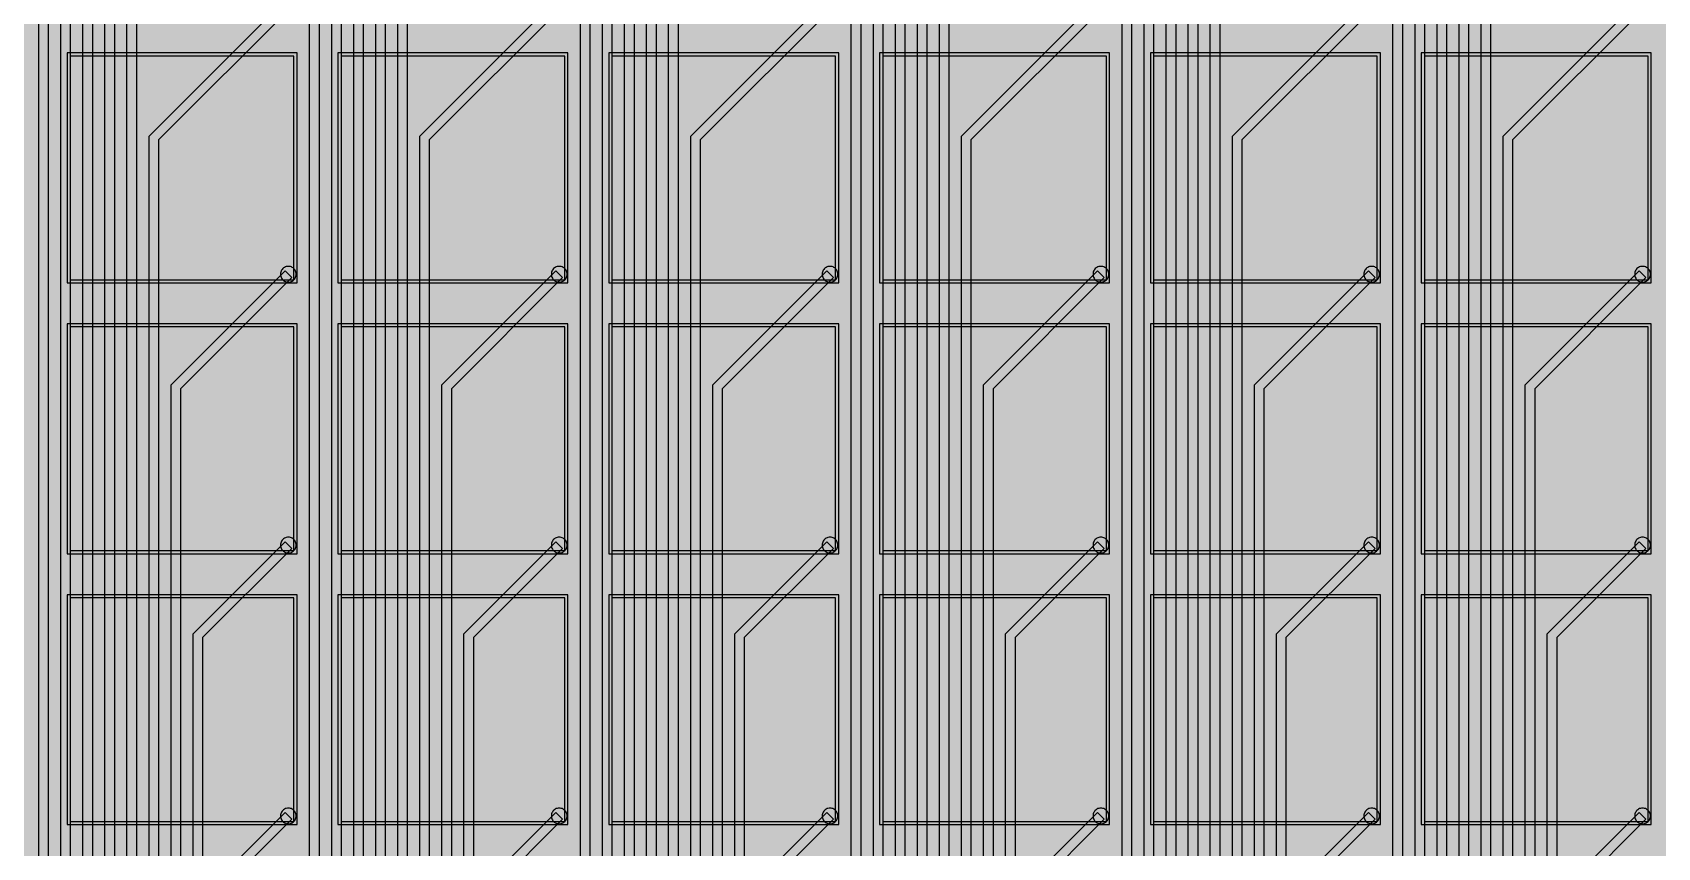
# Model space of a CAD drawing. Header units: metres. Extents: x -7220 to 10980, y -29667 to 1833.
# Drawn here: x 763 to 1279, y 744 to 1003 of the extents above; entities that cross this region are included whole.
import ezdxf

# ---------------------------------------------------------------- set-up
doc = ezdxf.new("R2010")
doc.units = ezdxf.units.M
for name, color, linetype in [('Etching', 1, 'CONTINUOUS'), ('EtchingPad', 2, 'CONTINUOUS'), ('Metal1', 4, 'CONTINUOUS'), ('Metal2', 3, 'CONTINUOUS'), ('Polyimide', 7, 'CONTINUOUS')]:
    doc.layers.add(name, color=color, linetype=linetype)

msp = doc.modelspace()

# ---------------------------------------------------------------- hatches: boundary and pattern name
at = {"layer": 'Polyimide'}
msp.add_hatch(color=7, dxfattribs=at).paths.add_polyline_path([(4099.45, -13861.55), (4142.64, -14152.77), (4214.18, -14438.35), (4313.36, -14715.55), (4439.24, -14981.69), (4590.59, -15234.21), (4765.97, -15470.68), (4963.68, -15688.82), (5181.82, -15886.53), (5418.29, -16061.91), (5670.81, -16213.26), (5936.95, -16339.14), (6214.15, -16438.32), (6499.73, -16509.85), (6790.95, -16553.05), (7085, -16567.5), (9980.38, -16567.5), (10058.79, -16571.35), (10136.45, -16582.87), (10212.6, -16601.95), (10286.52, -16628.4), (10357.49, -16661.96), (10424.83, -16702.32), (10487.89, -16749.09), (10546.06, -16801.81), (10598.78, -16859.98), (10645.55, -16923.04), (10685.91, -16990.38), (10719.48, -17061.35), (10745.93, -17135.27), (10765, -17211.43), (10776.52, -17289.08), (10780.38, -17367.5), (10780.38, -21957.3), (10741.61, -22012.91), (10705.97, -22070.59), (10673.58, -22130.14), (10644.53, -22191.39), (10618.92, -22254.16), (10596.82, -22318.25), (10578.3, -22383.46), (10563.41, -22449.6), (10552.21, -22516.46), (10544.72, -22583.84), (10540.97, -22651.53), (10540.97, -22719.32), (10544.72, -22787.01), (10552.21, -22854.38), (10563.41, -22921.24), (10578.3, -22987.38), (10596.82, -23052.6), (10618.92, -23116.68), (10644.53, -23179.45), (10673.58, -23240.71), (10705.97, -23300.26), (10741.61, -23357.93), (10780.38, -23413.54), (10780.38, -28667.5), (10776.52, -28745.91), (10765, -28823.57), (10745.93, -28899.73), (10719.48, -28973.65), (10685.91, -29044.62), (10645.55, -29111.96), (10598.78, -29175.01), (10546.06, -29233.19), (10487.89, -29285.91), (10424.83, -29332.68), (10357.49, -29373.04), (10286.52, -29406.6), (10212.6, -29433.05), (10136.45, -29452.13), (10058.79, -29463.65), (9980.38, -29467.5), (-6219.63, -29467.5), (-6298.04, -29463.65), (-6375.7, -29452.13), (-6451.85, -29433.05), (-6525.77, -29406.6), (-6596.74, -29373.04), (-6664.08, -29332.68), (-6727.14, -29285.91), (-6785.31, -29233.19), (-6838.03, -29175.01), (-6884.8, -29111.96), (-6925.16, -29044.62), (-6958.73, -28973.65), (-6985.18, -28899.73), (-7004.25, -28823.57), (-7015.77, -28745.91), (-7019.63, -28667.5), (-7019.63, -23426.32), (-6979.36, -23370.07), (-6942.33, -23311.63), (-6908.66, -23251.2), (-6878.45, -23188.96), (-6851.81, -23125.12), (-6828.81, -23059.88), (-6809.53, -22993.44), (-6794.04, -22926.02), (-6782.37, -22857.83), (-6774.57, -22789.09), (-6770.67, -22720.02), (-6770.67, -22650.84), (-6774.57, -22581.77), (-6782.37, -22513.03), (-6794.04, -22444.84), (-6809.53, -22377.42), (-6828.81, -22310.98), (-6851.81, -22245.74), (-6878.45, -22181.89), (-6908.66, -22119.66), (-6942.33, -22059.22), (-6979.36, -22000.79), (-7019.63, -21944.54), (-7019.63, -17367.5), (-7015.77, -17289.08), (-7004.25, -17211.43), (-6985.18, -17135.27), (-6958.73, -17061.35), (-6925.16, -16990.38), (-6884.8, -16923.04), (-6838.03, -16859.98), (-6785.31, -16801.81), (-6727.14, -16749.09), (-6664.08, -16702.32), (-6596.74, -16661.96), (-6525.77, -16628.4), (-6451.85, -16601.95), (-6375.7, -16582.87), (-6298.04, -16571.35), (-6219.63, -16567.5), (-3314, -16567.5), (-3019.95, -16553.05), (-2728.73, -16509.85), (-2443.15, -16438.32), (-2165.95, -16339.14), (-1899.81, -16213.26), (-1647.29, -16061.91), (-1410.82, -15886.53), (-1192.68, -15688.82), (-994.97, -15470.68), (-819.59, -15234.21), (-668.24, -14981.69), (-542.36, -14715.55), (-443.18, -14438.35), (-371.64, -14152.77), (-328.45, -13861.55), (-314, -13567.5), (-314, -13373.48), (-317.45, -13328.11), (-327.72, -13283.78), (-344.58, -13241.52), (-367.63, -13202.3), (-396.35, -13167.01), (-430.08, -13136.47), (-468.03, -13111.38), (-509.35, -13092.32), (-509.35, -13092.32), (-578.18, -13061.27), (-642.2, -13021.24), (-700.26, -12972.96), (-751.3, -12917.31), (-794.39, -12855.3), (-828.74, -12788.06), (-853.73, -12716.8), (-868.91, -12642.84), (-874, -12567.5), (-868.91, -12492.16), (-853.73, -12418.19), (-828.74, -12346.94), (-794.39, -12279.7), (-751.3, -12217.69), (-700.26, -12162.04), (-642.2, -12113.76), (-578.18, -12073.73), (-509.35, -12042.68), (-509.35, -12042.68), (-468.03, -12023.62), (-430.08, -11998.53), (-396.35, -11967.99), (-367.63, -11932.7), (-344.58, -11893.47), (-327.72, -11851.21), (-317.45, -11806.89), (-314, -11761.52), (-314, -11074.31), (-317.45, -11028.94), (-327.72, -10984.62), (-344.58, -10942.36), (-367.63, -10903.13), (-396.35, -10867.84), (-430.08, -10837.3), (-468.03, -10812.21), (-509.35, -10793.16), (-509.35, -10793.16), (-578.18, -10762.1), (-642.2, -10722.07), (-700.26, -10673.8), (-751.3, -10618.15), (-794.39, -10556.13), (-828.74, -10488.89), (-853.73, -10417.64), (-868.91, -10343.67), (-874, -10268.33), (-868.91, -10192.99), (-853.73, -10119.03), (-828.74, -10047.77), (-794.39, -9980.53), (-751.3, -9918.52), (-700.26, -9862.87), (-642.2, -9814.59), (-578.18, -9774.56), (-509.35, -9743.51), (-509.35, -9743.51), (-468.03, -9724.45), (-430.08, -9699.36), (-396.35, -9668.82), (-367.63, -9633.53), (-344.58, -9594.31), (-327.72, -9552.05), (-317.45, -9507.72), (-314, -9462.35), (-314, -8775.14), (-317.45, -8729.78), (-327.72, -8685.45), (-344.58, -8643.19), (-367.63, -8603.96), (-396.35, -8568.68), (-430.08, -8538.14), (-468.03, -8513.05), (-509.35, -8493.99), (-509.35, -8493.99), (-578.18, -8462.94), (-642.2, -8422.91), (-700.26, -8374.63), (-751.3, -8318.98), (-794.39, -8256.97), (-828.74, -8189.73), (-853.73, -8118.47), (-868.91, -8044.5), (-874, -7969.17), (-868.91, -7893.83), (-853.73, -7819.86), (-828.74, -7748.61), (-794.39, -7681.36), (-751.3, -7619.35), (-700.26, -7563.7), (-642.2, -7515.42), (-578.18, -7475.4), (-509.35, -7444.34), (-509.35, -7444.34), (-468.03, -7425.28), (-430.08, -7400.2), (-396.35, -7369.66), (-367.63, -7334.37), (-344.58, -7295.14), (-327.72, -7252.88), (-317.45, -7208.56), (-314, -7163.19), (-314, -6475.98), (-317.45, -6430.61), (-327.72, -6386.29), (-344.58, -6344.02), (-367.63, -6304.8), (-396.35, -6269.51), (-430.08, -6238.97), (-468.03, -6213.88), (-509.35, -6194.82), (-509.35, -6194.82), (-578.18, -6163.77), (-642.2, -6123.74), (-700.26, -6075.46), (-751.3, -6019.81), (-794.39, -5957.8), (-828.74, -5890.56), (-853.73, -5819.31), (-868.91, -5745.34), (-874, -5670), (-868.91, -5594.66), (-853.73, -5520.69), (-828.74, -5449.44), (-794.39, -5382.2), (-751.3, -5320.19), (-700.26, -5264.54), (-642.2, -5216.26), (-578.18, -5176.23), (-509.35, -5145.18), (-509.35, -5145.18), (-468.03, -5126.12), (-430.08, -5101.03), (-396.35, -5070.49), (-367.63, -5035.2), (-344.58, -4995.98), (-327.72, -4953.71), (-317.45, -4909.39), (-314, -4864.02), (-314, 380), (-314, 1532.5), (-269, 1532.5), (-268.78, 1525.63), (-268.1, 1518.79), (-266.98, 1512.02), (-265.42, 1505.32), (-263.43, 1498.75), (-261.01, 1492.32), (-258.17, 1486.06), (-254.93, 1480), (-251.3, 1474.17), (-247.3, 1468.58), (-242.94, 1463.27), (-238.25, 1458.25), (-233.23, 1453.56), (-227.92, 1449.2), (-222.33, 1445.2), (-216.5, 1441.57), (-210.44, 1438.33), (-204.18, 1435.49), (-197.75, 1433.07), (-191.18, 1431.08), (-184.48, 1429.52), (-177.71, 1428.4), (-170.87, 1427.72), (-164, 1427.5), (-157.13, 1427.72), (-150.29, 1428.4), (-143.52, 1429.52), (-136.82, 1431.08), (-130.25, 1433.07), (-123.82, 1435.49), (-117.56, 1438.33), (-111.5, 1441.57), (-105.67, 1445.2), (-100.08, 1449.2), (-94.77, 1453.56), (-89.75, 1458.25), (-85.06, 1463.27), (-80.7, 1468.58), (-76.7, 1474.17), (-73.07, 1480), (-69.83, 1486.06), (-66.99, 1492.32), (-64.57, 1498.75), (-62.58, 1505.32), (-61.02, 1512.02), (-59.9, 1518.79), (-59.22, 1525.63), (-59, 1532.5), (1786, 1532.5), (3835, 1532.5), (3835.21, 1539.04), (3835.86, 1545.55), (3836.92, 1552.01), (3838.41, 1558.38), (3840.31, 1564.64), (3842.61, 1570.77), (3845.31, 1576.73), (3848.4, 1582.5), (3851.85, 1588.06), (3855.66, 1593.38), (3859.82, 1598.43), (3864.29, 1603.21), (3869.07, 1607.68), (3874.12, 1611.84), (3879.44, 1615.65), (3885, 1619.1), (3890.77, 1622.19), (3896.73, 1624.89), (3902.86, 1627.19), (3909.12, 1629.09), (3915.49, 1630.58), (3921.95, 1631.64), (3928.46, 1632.29), (3935, 1632.5), (3941.54, 1632.29), (3948.05, 1631.64), (3954.51, 1630.58), (3960.88, 1629.09), (3967.14, 1627.19), (3973.27, 1624.89), (3979.23, 1622.19), (3985, 1619.1), (3990.56, 1615.65), (3995.88, 1611.84), (4000.93, 1607.68), (4005.71, 1603.21), (4010.18, 1598.43), (4014.34, 1593.38), (4018.15, 1588.06), (4021.6, 1582.5), (4024.69, 1576.73), (4027.39, 1570.77), (4029.69, 1564.64), (4031.59, 1558.38), (4033.08, 1552.01), (4034.14, 1545.55), (4034.79, 1539.04), (4035, 1532.5), (4085, 1532.5), (4085, 380), (4085, 330), (4085, -4864.02), (4088.45, -4909.39), (4098.72, -4953.71), (4115.58, -4995.98), (4138.63, -5035.2), (4167.35, -5070.49), (4201.08, -5101.03), (4239.03, -5126.12), (4280.35, -5145.18), (4280.35, -5145.18), (4349.18, -5176.23), (4413.2, -5216.26), (4471.26, -5264.54), (4522.3, -5320.19), (4565.39, -5382.2), (4599.74, -5449.44), (4624.73, -5520.69), (4639.91, -5594.66), (4645, -5670), (4639.91, -5745.34), (4624.73, -5819.31), (4599.74, -5890.56), (4565.39, -5957.8), (4522.3, -6019.81), (4471.26, -6075.46), (4413.2, -6123.74), (4349.18, -6163.77), (4280.35, -6194.82), (4239.03, -6213.88), (4201.08, -6238.97), (4167.35, -6269.51), (4138.63, -6304.8), (4115.58, -6344.02), (4098.72, -6386.29), (4088.45, -6430.61), (4085, -6475.98), (4085, -13567.5), (4099.45, -13861.55)])

# ---------------------------------------------------------------- linework, layer by layer
at = {"layer": 'Etching'}
for points in [[(841.75, 926.25), (841.77, 925.92), (841.84, 925.6), (841.94, 925.29), (842.08, 925), (842.27, 924.73), (842.48, 924.48), (842.73, 924.27), (843, 924.08), (843.29, 923.94), (843.6, 923.84), (843.92, 923.77), (844.25, 923.75), (844.58, 923.77), (844.9, 923.84), (845.21, 923.94), (845.5, 924.08), (845.77, 924.27), (846.02, 924.48), (846.23, 924.73), (846.42, 925), (846.56, 925.29), (846.66, 925.6), (846.73, 925.92), (846.75, 926.25), (846.73, 926.58), (846.66, 926.9), (846.56, 927.21), (846.42, 927.5), (846.23, 927.77), (846.02, 928.02), (845.77, 928.23), (845.5, 928.42), (845.21, 928.56), (844.9, 928.66), (844.58, 928.73), (844.25, 928.75), (843.92, 928.73), (843.6, 928.66), (843.29, 928.56), (843, 928.42), (842.73, 928.23), (842.48, 928.02), (842.27, 927.77), (842.08, 927.5), (841.94, 927.21), (841.84, 926.9), (841.77, 926.58), (841.75, 926.25)], [(927.75, 926.25), (927.77, 925.92), (927.84, 925.6), (927.94, 925.29), (928.08, 925), (928.27, 924.73), (928.48, 924.48), (928.73, 924.27), (929, 924.08), (929.29, 923.94), (929.6, 923.84), (929.92, 923.77), (930.25, 923.75), (930.58, 923.77), (930.9, 923.84), (931.21, 923.94), (931.5, 924.08), (931.77, 924.27), (932.02, 924.48), (932.23, 924.73), (932.42, 925), (932.56, 925.29), (932.66, 925.6), (932.73, 925.92), (932.75, 926.25), (932.73, 926.58), (932.66, 926.9), (932.56, 927.21), (932.42, 927.5), (932.23, 927.77), (932.02, 928.02), (931.77, 928.23), (931.5, 928.42), (931.21, 928.56), (930.9, 928.66), (930.58, 928.73), (930.25, 928.75), (929.92, 928.73), (929.6, 928.66), (929.29, 928.56), (929, 928.42), (928.73, 928.23), (928.48, 928.02), (928.27, 927.77), (928.08, 927.5), (927.94, 927.21), (927.84, 926.9), (927.77, 926.58), (927.75, 926.25)], [(1013.75, 926.25), (1013.77, 925.92), (1013.84, 925.6), (1013.94, 925.29), (1014.08, 925), (1014.27, 924.73), (1014.48, 924.48), (1014.73, 924.27), (1015, 924.08), (1015.29, 923.94), (1015.6, 923.84), (1015.92, 923.77), (1016.25, 923.75), (1016.58, 923.77), (1016.9, 923.84), (1017.21, 923.94), (1017.5, 924.08), (1017.77, 924.27), (1018.02, 924.48), (1018.23, 924.73), (1018.42, 925), (1018.56, 925.29), (1018.66, 925.6), (1018.73, 925.92), (1018.75, 926.25), (1018.73, 926.58), (1018.66, 926.9), (1018.56, 927.21), (1018.42, 927.5), (1018.23, 927.77), (1018.02, 928.02), (1017.77, 928.23), (1017.5, 928.42), (1017.21, 928.56), (1016.9, 928.66), (1016.58, 928.73), (1016.25, 928.75), (1015.92, 928.73), (1015.6, 928.66), (1015.29, 928.56), (1015, 928.42), (1014.73, 928.23), (1014.48, 928.02), (1014.27, 927.77), (1014.08, 927.5), (1013.94, 927.21), (1013.84, 926.9), (1013.77, 926.58), (1013.75, 926.25)], [(1099.75, 926.25), (1099.77, 925.92), (1099.84, 925.6), (1099.94, 925.29), (1100.08, 925), (1100.27, 924.73), (1100.48, 924.48), (1100.73, 924.27), (1101, 924.08), (1101.29, 923.94), (1101.6, 923.84), (1101.92, 923.77), (1102.25, 923.75), (1102.58, 923.77), (1102.9, 923.84), (1103.21, 923.94), (1103.5, 924.08), (1103.77, 924.27), (1104.02, 924.48), (1104.23, 924.73), (1104.42, 925), (1104.56, 925.29), (1104.66, 925.6), (1104.73, 925.92), (1104.75, 926.25), (1104.73, 926.58), (1104.66, 926.9), (1104.56, 927.21), (1104.42, 927.5), (1104.23, 927.77), (1104.02, 928.02), (1103.77, 928.23), (1103.5, 928.42), (1103.21, 928.56), (1102.9, 928.66), (1102.58, 928.73), (1102.25, 928.75), (1101.92, 928.73), (1101.6, 928.66), (1101.29, 928.56), (1101, 928.42), (1100.73, 928.23), (1100.48, 928.02), (1100.27, 927.77), (1100.08, 927.5), (1099.94, 927.21), (1099.84, 926.9), (1099.77, 926.58), (1099.75, 926.25)], [(1185.75, 926.25), (1185.77, 925.92), (1185.84, 925.6), (1185.94, 925.29), (1186.08, 925), (1186.27, 924.73), (1186.48, 924.48), (1186.73, 924.27), (1187, 924.08), (1187.29, 923.94), (1187.6, 923.84), (1187.92, 923.77), (1188.25, 923.75), (1188.58, 923.77), (1188.9, 923.84), (1189.21, 923.94), (1189.5, 924.08), (1189.77, 924.27), (1190.02, 924.48), (1190.23, 924.73), (1190.42, 925), (1190.56, 925.29), (1190.66, 925.6), (1190.73, 925.92), (1190.75, 926.25), (1190.73, 926.58), (1190.66, 926.9), (1190.56, 927.21), (1190.42, 927.5), (1190.23, 927.77), (1190.02, 928.02), (1189.77, 928.23), (1189.5, 928.42), (1189.21, 928.56), (1188.9, 928.66), (1188.58, 928.73), (1188.25, 928.75), (1187.92, 928.73), (1187.6, 928.66), (1187.29, 928.56), (1187, 928.42), (1186.73, 928.23), (1186.48, 928.02), (1186.27, 927.77), (1186.08, 927.5), (1185.94, 927.21), (1185.84, 926.9), (1185.77, 926.58), (1185.75, 926.25)], [(1271.75, 926.25), (1271.77, 925.92), (1271.84, 925.6), (1271.94, 925.29), (1272.08, 925), (1272.27, 924.73), (1272.48, 924.48), (1272.73, 924.27), (1273, 924.08), (1273.29, 923.94), (1273.6, 923.84), (1273.92, 923.77), (1274.25, 923.75), (1274.58, 923.77), (1274.9, 923.84), (1275.21, 923.94), (1275.5, 924.08), (1275.77, 924.27), (1276.02, 924.48), (1276.23, 924.73), (1276.42, 925), (1276.56, 925.29), (1276.66, 925.6), (1276.73, 925.92), (1276.75, 926.25), (1276.73, 926.58), (1276.66, 926.9), (1276.56, 927.21), (1276.42, 927.5), (1276.23, 927.77), (1276.02, 928.02), (1275.77, 928.23), (1275.5, 928.42), (1275.21, 928.56), (1274.9, 928.66), (1274.58, 928.73), (1274.25, 928.75), (1273.92, 928.73), (1273.6, 928.66), (1273.29, 928.56), (1273, 928.42), (1272.73, 928.23), (1272.48, 928.02), (1272.27, 927.77), (1272.08, 927.5), (1271.94, 927.21), (1271.84, 926.9), (1271.77, 926.58), (1271.75, 926.25)], [(841.75, 840.25), (841.77, 839.92), (841.84, 839.6), (841.94, 839.29), (842.08, 839), (842.27, 838.73), (842.48, 838.48), (842.73, 838.27), (843, 838.08), (843.29, 837.94), (843.6, 837.84), (843.92, 837.77), (844.25, 837.75), (844.58, 837.77), (844.9, 837.84), (845.21, 837.94), (845.5, 838.08), (845.77, 838.27), (846.02, 838.48), (846.23, 838.73), (846.42, 839), (846.56, 839.29), (846.66, 839.6), (846.73, 839.92), (846.75, 840.25), (846.73, 840.58), (846.66, 840.9), (846.56, 841.21), (846.42, 841.5), (846.23, 841.77), (846.02, 842.02), (845.77, 842.23), (845.5, 842.42), (845.21, 842.56), (844.9, 842.66), (844.58, 842.73), (844.25, 842.75), (843.92, 842.73), (843.6, 842.66), (843.29, 842.56), (843, 842.42), (842.73, 842.23), (842.48, 842.02), (842.27, 841.77), (842.08, 841.5), (841.94, 841.21), (841.84, 840.9), (841.77, 840.58), (841.75, 840.25)], [(927.75, 840.25), (927.77, 839.92), (927.84, 839.6), (927.94, 839.29), (928.08, 839), (928.27, 838.73), (928.48, 838.48), (928.73, 838.27), (929, 838.08), (929.29, 837.94), (929.6, 837.84), (929.92, 837.77), (930.25, 837.75), (930.58, 837.77), (930.9, 837.84), (931.21, 837.94), (931.5, 838.08), (931.77, 838.27), (932.02, 838.48), (932.23, 838.73), (932.42, 839), (932.56, 839.29), (932.66, 839.6), (932.73, 839.92), (932.75, 840.25), (932.73, 840.58), (932.66, 840.9), (932.56, 841.21), (932.42, 841.5), (932.23, 841.77), (932.02, 842.02), (931.77, 842.23), (931.5, 842.42), (931.21, 842.56), (930.9, 842.66), (930.58, 842.73), (930.25, 842.75), (929.92, 842.73), (929.6, 842.66), (929.29, 842.56), (929, 842.42), (928.73, 842.23), (928.48, 842.02), (928.27, 841.77), (928.08, 841.5), (927.94, 841.21), (927.84, 840.9), (927.77, 840.58), (927.75, 840.25)], [(1013.75, 840.25), (1013.77, 839.92), (1013.84, 839.6), (1013.94, 839.29), (1014.08, 839), (1014.27, 838.73), (1014.48, 838.48), (1014.73, 838.27), (1015, 838.08), (1015.29, 837.94), (1015.6, 837.84), (1015.92, 837.77), (1016.25, 837.75), (1016.58, 837.77), (1016.9, 837.84), (1017.21, 837.94), (1017.5, 838.08), (1017.77, 838.27), (1018.02, 838.48), (1018.23, 838.73), (1018.42, 839), (1018.56, 839.29), (1018.66, 839.6), (1018.73, 839.92), (1018.75, 840.25), (1018.73, 840.58), (1018.66, 840.9), (1018.56, 841.21), (1018.42, 841.5), (1018.23, 841.77), (1018.02, 842.02), (1017.77, 842.23), (1017.5, 842.42), (1017.21, 842.56), (1016.9, 842.66), (1016.58, 842.73), (1016.25, 842.75), (1015.92, 842.73), (1015.6, 842.66), (1015.29, 842.56), (1015, 842.42), (1014.73, 842.23), (1014.48, 842.02), (1014.27, 841.77), (1014.08, 841.5), (1013.94, 841.21), (1013.84, 840.9), (1013.77, 840.58), (1013.75, 840.25)], [(1099.75, 840.25), (1099.77, 839.92), (1099.84, 839.6), (1099.94, 839.29), (1100.08, 839), (1100.27, 838.73), (1100.48, 838.48), (1100.73, 838.27), (1101, 838.08), (1101.29, 837.94), (1101.6, 837.84), (1101.92, 837.77), (1102.25, 837.75), (1102.58, 837.77), (1102.9, 837.84), (1103.21, 837.94), (1103.5, 838.08), (1103.77, 838.27), (1104.02, 838.48), (1104.23, 838.73), (1104.42, 839), (1104.56, 839.29), (1104.66, 839.6), (1104.73, 839.92), (1104.75, 840.25), (1104.73, 840.58), (1104.66, 840.9), (1104.56, 841.21), (1104.42, 841.5), (1104.23, 841.77), (1104.02, 842.02), (1103.77, 842.23), (1103.5, 842.42), (1103.21, 842.56), (1102.9, 842.66), (1102.58, 842.73), (1102.25, 842.75), (1101.92, 842.73), (1101.6, 842.66), (1101.29, 842.56), (1101, 842.42), (1100.73, 842.23), (1100.48, 842.02), (1100.27, 841.77), (1100.08, 841.5), (1099.94, 841.21), (1099.84, 840.9), (1099.77, 840.58), (1099.75, 840.25)], [(1185.75, 840.25), (1185.77, 839.92), (1185.84, 839.6), (1185.94, 839.29), (1186.08, 839), (1186.27, 838.73), (1186.48, 838.48), (1186.73, 838.27), (1187, 838.08), (1187.29, 837.94), (1187.6, 837.84), (1187.92, 837.77), (1188.25, 837.75), (1188.58, 837.77), (1188.9, 837.84), (1189.21, 837.94), (1189.5, 838.08), (1189.77, 838.27), (1190.02, 838.48), (1190.23, 838.73), (1190.42, 839), (1190.56, 839.29), (1190.66, 839.6), (1190.73, 839.92), (1190.75, 840.25), (1190.73, 840.58), (1190.66, 840.9), (1190.56, 841.21), (1190.42, 841.5), (1190.23, 841.77), (1190.02, 842.02), (1189.77, 842.23), (1189.5, 842.42), (1189.21, 842.56), (1188.9, 842.66), (1188.58, 842.73), (1188.25, 842.75), (1187.92, 842.73), (1187.6, 842.66), (1187.29, 842.56), (1187, 842.42), (1186.73, 842.23), (1186.48, 842.02), (1186.27, 841.77), (1186.08, 841.5), (1185.94, 841.21), (1185.84, 840.9), (1185.77, 840.58), (1185.75, 840.25)], [(1271.75, 840.25), (1271.77, 839.92), (1271.84, 839.6), (1271.94, 839.29), (1272.08, 839), (1272.27, 838.73), (1272.48, 838.48), (1272.73, 838.27), (1273, 838.08), (1273.29, 837.94), (1273.6, 837.84), (1273.92, 837.77), (1274.25, 837.75), (1274.58, 837.77), (1274.9, 837.84), (1275.21, 837.94), (1275.5, 838.08), (1275.77, 838.27), (1276.02, 838.48), (1276.23, 838.73), (1276.42, 839), (1276.56, 839.29), (1276.66, 839.6), (1276.73, 839.92), (1276.75, 840.25), (1276.73, 840.58), (1276.66, 840.9), (1276.56, 841.21), (1276.42, 841.5), (1276.23, 841.77), (1276.02, 842.02), (1275.77, 842.23), (1275.5, 842.42), (1275.21, 842.56), (1274.9, 842.66), (1274.58, 842.73), (1274.25, 842.75), (1273.92, 842.73), (1273.6, 842.66), (1273.29, 842.56), (1273, 842.42), (1272.73, 842.23), (1272.48, 842.02), (1272.27, 841.77), (1272.08, 841.5), (1271.94, 841.21), (1271.84, 840.9), (1271.77, 840.58), (1271.75, 840.25)], [(841.75, 754.25), (841.77, 753.92), (841.84, 753.6), (841.94, 753.29), (842.08, 753), (842.27, 752.73), (842.48, 752.48), (842.73, 752.27), (843, 752.08), (843.29, 751.94), (843.6, 751.84), (843.92, 751.77), (844.25, 751.75), (844.58, 751.77), (844.9, 751.84), (845.21, 751.94), (845.5, 752.08), (845.77, 752.27), (846.02, 752.48), (846.23, 752.73), (846.42, 753), (846.56, 753.29), (846.66, 753.6), (846.73, 753.92), (846.75, 754.25), (846.73, 754.58), (846.66, 754.9), (846.56, 755.21), (846.42, 755.5), (846.23, 755.77), (846.02, 756.02), (845.77, 756.23), (845.5, 756.42), (845.21, 756.56), (844.9, 756.66), (844.58, 756.73), (844.25, 756.75), (843.92, 756.73), (843.6, 756.66), (843.29, 756.56), (843, 756.42), (842.73, 756.23), (842.48, 756.02), (842.27, 755.77), (842.08, 755.5), (841.94, 755.21), (841.84, 754.9), (841.77, 754.58), (841.75, 754.25)], [(927.75, 754.25), (927.77, 753.92), (927.84, 753.6), (927.94, 753.29), (928.08, 753), (928.27, 752.73), (928.48, 752.48), (928.73, 752.27), (929, 752.08), (929.29, 751.94), (929.6, 751.84), (929.92, 751.77), (930.25, 751.75), (930.58, 751.77), (930.9, 751.84), (931.21, 751.94), (931.5, 752.08), (931.77, 752.27), (932.02, 752.48), (932.23, 752.73), (932.42, 753), (932.56, 753.29), (932.66, 753.6), (932.73, 753.92), (932.75, 754.25), (932.73, 754.58), (932.66, 754.9), (932.56, 755.21), (932.42, 755.5), (932.23, 755.77), (932.02, 756.02), (931.77, 756.23), (931.5, 756.42), (931.21, 756.56), (930.9, 756.66), (930.58, 756.73), (930.25, 756.75), (929.92, 756.73), (929.6, 756.66), (929.29, 756.56), (929, 756.42), (928.73, 756.23), (928.48, 756.02), (928.27, 755.77), (928.08, 755.5), (927.94, 755.21), (927.84, 754.9), (927.77, 754.58), (927.75, 754.25)], [(1013.75, 754.25), (1013.77, 753.92), (1013.84, 753.6), (1013.94, 753.29), (1014.08, 753), (1014.27, 752.73), (1014.48, 752.48), (1014.73, 752.27), (1015, 752.08), (1015.29, 751.94), (1015.6, 751.84), (1015.92, 751.77), (1016.25, 751.75), (1016.58, 751.77), (1016.9, 751.84), (1017.21, 751.94), (1017.5, 752.08), (1017.77, 752.27), (1018.02, 752.48), (1018.23, 752.73), (1018.42, 753), (1018.56, 753.29), (1018.66, 753.6), (1018.73, 753.92), (1018.75, 754.25), (1018.73, 754.58), (1018.66, 754.9), (1018.56, 755.21), (1018.42, 755.5), (1018.23, 755.77), (1018.02, 756.02), (1017.77, 756.23), (1017.5, 756.42), (1017.21, 756.56), (1016.9, 756.66), (1016.58, 756.73), (1016.25, 756.75), (1015.92, 756.73), (1015.6, 756.66), (1015.29, 756.56), (1015, 756.42), (1014.73, 756.23), (1014.48, 756.02), (1014.27, 755.77), (1014.08, 755.5), (1013.94, 755.21), (1013.84, 754.9), (1013.77, 754.58), (1013.75, 754.25)], [(1099.75, 754.25), (1099.77, 753.92), (1099.84, 753.6), (1099.94, 753.29), (1100.08, 753), (1100.27, 752.73), (1100.48, 752.48), (1100.73, 752.27), (1101, 752.08), (1101.29, 751.94), (1101.6, 751.84), (1101.92, 751.77), (1102.25, 751.75), (1102.58, 751.77), (1102.9, 751.84), (1103.21, 751.94), (1103.5, 752.08), (1103.77, 752.27), (1104.02, 752.48), (1104.23, 752.73), (1104.42, 753), (1104.56, 753.29), (1104.66, 753.6), (1104.73, 753.92), (1104.75, 754.25), (1104.73, 754.58), (1104.66, 754.9), (1104.56, 755.21), (1104.42, 755.5), (1104.23, 755.77), (1104.02, 756.02), (1103.77, 756.23), (1103.5, 756.42), (1103.21, 756.56), (1102.9, 756.66), (1102.58, 756.73), (1102.25, 756.75), (1101.92, 756.73), (1101.6, 756.66), (1101.29, 756.56), (1101, 756.42), (1100.73, 756.23), (1100.48, 756.02), (1100.27, 755.77), (1100.08, 755.5), (1099.94, 755.21), (1099.84, 754.9), (1099.77, 754.58), (1099.75, 754.25)], [(1185.75, 754.25), (1185.77, 753.92), (1185.84, 753.6), (1185.94, 753.29), (1186.08, 753), (1186.27, 752.73), (1186.48, 752.48), (1186.73, 752.27), (1187, 752.08), (1187.29, 751.94), (1187.6, 751.84), (1187.92, 751.77), (1188.25, 751.75), (1188.58, 751.77), (1188.9, 751.84), (1189.21, 751.94), (1189.5, 752.08), (1189.77, 752.27), (1190.02, 752.48), (1190.23, 752.73), (1190.42, 753), (1190.56, 753.29), (1190.66, 753.6), (1190.73, 753.92), (1190.75, 754.25), (1190.73, 754.58), (1190.66, 754.9), (1190.56, 755.21), (1190.42, 755.5), (1190.23, 755.77), (1190.02, 756.02), (1189.77, 756.23), (1189.5, 756.42), (1189.21, 756.56), (1188.9, 756.66), (1188.58, 756.73), (1188.25, 756.75), (1187.92, 756.73), (1187.6, 756.66), (1187.29, 756.56), (1187, 756.42), (1186.73, 756.23), (1186.48, 756.02), (1186.27, 755.77), (1186.08, 755.5), (1185.94, 755.21), (1185.84, 754.9), (1185.77, 754.58), (1185.75, 754.25)], [(1271.75, 754.25), (1271.77, 753.92), (1271.84, 753.6), (1271.94, 753.29), (1272.08, 753), (1272.27, 752.73), (1272.48, 752.48), (1272.73, 752.27), (1273, 752.08), (1273.29, 751.94), (1273.6, 751.84), (1273.92, 751.77), (1274.25, 751.75), (1274.58, 751.77), (1274.9, 751.84), (1275.21, 751.94), (1275.5, 752.08), (1275.77, 752.27), (1276.02, 752.48), (1276.23, 752.73), (1276.42, 753), (1276.56, 753.29), (1276.66, 753.6), (1276.73, 753.92), (1276.75, 754.25), (1276.73, 754.58), (1276.66, 754.9), (1276.56, 755.21), (1276.42, 755.5), (1276.23, 755.77), (1276.02, 756.02), (1275.77, 756.23), (1275.5, 756.42), (1275.21, 756.56), (1274.9, 756.66), (1274.58, 756.73), (1274.25, 756.75), (1273.92, 756.73), (1273.6, 756.66), (1273.29, 756.56), (1273, 756.42), (1272.73, 756.23), (1272.48, 756.02), (1272.27, 755.77), (1272.08, 755.5), (1271.94, 755.21), (1271.84, 754.9), (1271.77, 754.58), (1271.75, 754.25)]]:
    msp.add_lwpolyline(points, close=True, dxfattribs=at)
at = {"layer": 'EtchingPad'}
for points in [[(846, 995.5), (775, 995.5), (775, 924.5), (846, 924.5), (846, 995.5)], [(932, 995.5), (861, 995.5), (861, 924.5), (932, 924.5), (932, 995.5)], [(1018, 995.5), (947, 995.5), (947, 924.5), (1018, 924.5), (1018, 995.5)], [(1104, 995.5), (1033, 995.5), (1033, 924.5), (1104, 924.5), (1104, 995.5)], [(1190, 995.5), (1119, 995.5), (1119, 924.5), (1190, 924.5), (1190, 995.5)], [(1276, 995.5), (1205, 995.5), (1205, 924.5), (1276, 924.5), (1276, 995.5)], [(846, 909.5), (775, 909.5), (775, 838.5), (846, 838.5), (846, 909.5)], [(932, 909.5), (861, 909.5), (861, 838.5), (932, 838.5), (932, 909.5)], [(1018, 909.5), (947, 909.5), (947, 838.5), (1018, 838.5), (1018, 909.5)], [(1104, 909.5), (1033, 909.5), (1033, 838.5), (1104, 838.5), (1104, 909.5)], [(1190, 909.5), (1119, 909.5), (1119, 838.5), (1190, 838.5), (1190, 909.5)], [(1276, 909.5), (1205, 909.5), (1205, 838.5), (1276, 838.5), (1276, 909.5)], [(846, 823.5), (775, 823.5), (775, 752.5), (846, 752.5), (846, 823.5)], [(932, 823.5), (861, 823.5), (861, 752.5), (932, 752.5), (932, 823.5)], [(1018, 823.5), (947, 823.5), (947, 752.5), (1018, 752.5), (1018, 823.5)], [(1104, 823.5), (1033, 823.5), (1033, 752.5), (1104, 752.5), (1104, 823.5)], [(1190, 823.5), (1119, 823.5), (1119, 752.5), (1190, 752.5), (1190, 823.5)], [(1276, 823.5), (1205, 823.5), (1205, 752.5), (1276, 752.5), (1276, 823.5)]]:
    msp.add_lwpolyline(points, close=True, dxfattribs=at)
at = {"layer": 'Metal1'}
for points in [[(765, 430), (765, 1365.12), (843.19, 1443.31), (845.31, 1441.19), (768, 1363.88), (768, 430)], [(851, 430), (851, 1365.12), (929.19, 1443.31), (931.31, 1441.19), (854, 1363.88), (854, 430)], [(937, 430), (937, 1365.12), (1015.19, 1443.31), (1017.31, 1441.19), (940, 1363.88), (940, 430)], [(1023, 430), (1023, 1365.12), (1101.19, 1443.31), (1103.31, 1441.19), (1026, 1363.88), (1026, 430)], [(1109, 430), (1109, 1365.12), (1187.19, 1443.31), (1189.31, 1441.19), (1112, 1363.88), (1112, 430)], [(1195, 430), (1195, 1365.12), (1273.19, 1443.31), (1275.31, 1441.19), (1198, 1363.88), (1198, 430)], [(772, 430), (772, 1286.12), (843.19, 1357.31), (845.31, 1355.19), (775, 1284.88), (775, 430)], [(858, 430), (858, 1286.12), (929.19, 1357.31), (931.31, 1355.19), (861, 1284.88), (861, 430)], [(944, 430), (944, 1286.12), (1015.19, 1357.31), (1017.31, 1355.19), (947, 1284.88), (947, 430)], [(1030, 430), (1030, 1286.12), (1101.19, 1357.31), (1103.31, 1355.19), (1033, 1284.88), (1033, 430)], [(1116, 430), (1116, 1286.12), (1187.19, 1357.31), (1189.31, 1355.19), (1119, 1284.88), (1119, 430)], [(1202, 430), (1202, 1286.12), (1273.19, 1357.31), (1275.31, 1355.19), (1205, 1284.88), (1205, 430)], [(779, 430), (779, 1207.12), (843.19, 1271.31), (845.31, 1269.19), (782, 1205.88), (782, 430)], [(865, 430), (865, 1207.12), (929.19, 1271.31), (931.31, 1269.19), (868, 1205.88), (868, 430)], [(951, 430), (951, 1207.12), (1015.19, 1271.31), (1017.31, 1269.19), (954, 1205.88), (954, 430)], [(1037, 430), (1037, 1207.12), (1101.19, 1271.31), (1103.31, 1269.19), (1040, 1205.88), (1040, 430)], [(1123, 430), (1123, 1207.12), (1187.19, 1271.31), (1189.31, 1269.19), (1126, 1205.88), (1126, 430)], [(1209, 430), (1209, 1207.12), (1273.19, 1271.31), (1275.31, 1269.19), (1212, 1205.88), (1212, 430)], [(786, 430), (786, 1128.12), (843.19, 1185.31), (845.31, 1183.19), (789, 1126.88), (789, 430)], [(872, 430), (872, 1128.12), (929.19, 1185.31), (931.31, 1183.19), (875, 1126.88), (875, 430)], [(958, 430), (958, 1128.12), (1015.19, 1185.31), (1017.31, 1183.19), (961, 1126.88), (961, 430)], [(1044, 430), (1044, 1128.12), (1101.19, 1185.31), (1103.31, 1183.19), (1047, 1126.88), (1047, 430)], [(1130, 430), (1130, 1128.12), (1187.19, 1185.31), (1189.31, 1183.19), (1133, 1126.88), (1133, 430)], [(1216, 430), (1216, 1128.12), (1273.19, 1185.31), (1275.31, 1183.19), (1219, 1126.88), (1219, 430)], [(793, 430), (793, 1049.12), (843.19, 1099.31), (845.31, 1097.19), (796, 1047.88), (796, 430)], [(879, 430), (879, 1049.12), (929.19, 1099.31), (931.31, 1097.19), (882, 1047.88), (882, 430)], [(965, 430), (965, 1049.12), (1015.19, 1099.31), (1017.31, 1097.19), (968, 1047.88), (968, 430)], [(1051, 430), (1051, 1049.12), (1101.19, 1099.31), (1103.31, 1097.19), (1054, 1047.88), (1054, 430)], [(1137, 430), (1137, 1049.12), (1187.19, 1099.31), (1189.31, 1097.19), (1140, 1047.88), (1140, 430)], [(1223, 430), (1223, 1049.12), (1273.19, 1099.31), (1275.31, 1097.19), (1226, 1047.88), (1226, 430)], [(800, 430), (800, 970.12), (843.19, 1013.31), (845.31, 1011.19), (803, 968.88), (803, 430)], [(886, 430), (886, 970.12), (929.19, 1013.31), (931.31, 1011.19), (889, 968.88), (889, 430)], [(972, 430), (972, 970.12), (1015.19, 1013.31), (1017.31, 1011.19), (975, 968.88), (975, 430)], [(1058, 430), (1058, 970.12), (1101.19, 1013.31), (1103.31, 1011.19), (1061, 968.88), (1061, 430)], [(1144, 430), (1144, 970.12), (1187.19, 1013.31), (1189.31, 1011.19), (1147, 968.88), (1147, 430)], [(1230, 430), (1230, 970.12), (1273.19, 1013.31), (1275.31, 1011.19), (1233, 968.88), (1233, 430)], [(807, 430), (807, 891.12), (843.19, 927.31), (845.31, 925.19), (810, 889.88), (810, 430)], [(893, 430), (893, 891.12), (929.19, 927.31), (931.31, 925.19), (896, 889.88), (896, 430)], [(979, 430), (979, 891.12), (1015.19, 927.31), (1017.31, 925.19), (982, 889.88), (982, 430)], [(1065, 430), (1065, 891.12), (1101.19, 927.31), (1103.31, 925.19), (1068, 889.88), (1068, 430)], [(1151, 430), (1151, 891.12), (1187.19, 927.31), (1189.31, 925.19), (1154, 889.88), (1154, 430)], [(1237, 430), (1237, 891.12), (1273.19, 927.31), (1275.31, 925.19), (1240, 889.88), (1240, 430)], [(814, 430), (814, 812.12), (843.19, 841.31), (845.31, 839.19), (817, 810.88), (817, 430)], [(900, 430), (900, 812.12), (929.19, 841.31), (931.31, 839.19), (903, 810.88), (903, 430)], [(986, 430), (986, 812.12), (1015.19, 841.31), (1017.31, 839.19), (989, 810.88), (989, 430)], [(1072, 430), (1072, 812.12), (1101.19, 841.31), (1103.31, 839.19), (1075, 810.88), (1075, 430)], [(1158, 430), (1158, 812.12), (1187.19, 841.31), (1189.31, 839.19), (1161, 810.88), (1161, 430)], [(1244, 430), (1244, 812.12), (1273.19, 841.31), (1275.31, 839.19), (1247, 810.88), (1247, 430)], [(821, 430), (821, 733.12), (843.19, 755.31), (845.31, 753.19), (824, 731.88), (824, 430)], [(907, 430), (907, 733.12), (929.19, 755.31), (931.31, 753.19), (910, 731.88), (910, 430)], [(993, 430), (993, 733.12), (1015.19, 755.31), (1017.31, 753.19), (996, 731.88), (996, 430)], [(1079, 430), (1079, 733.12), (1101.19, 755.31), (1103.31, 753.19), (1082, 731.88), (1082, 430)], [(1165, 430), (1165, 733.12), (1187.19, 755.31), (1189.31, 753.19), (1168, 731.88), (1168, 430)], [(1251, 430), (1251, 733.12), (1273.19, 755.31), (1275.31, 753.19), (1254, 731.88), (1254, 430)]]:
    msp.add_lwpolyline(points, close=True, dxfattribs=at)
at = {"layer": 'Metal2'}
for points in [[(847, 996.5), (774, 996.5), (774, 923.5), (847, 923.5), (847, 996.5)], [(933, 996.5), (860, 996.5), (860, 923.5), (933, 923.5), (933, 996.5)], [(1019, 996.5), (946, 996.5), (946, 923.5), (1019, 923.5), (1019, 996.5)], [(1105, 996.5), (1032, 996.5), (1032, 923.5), (1105, 923.5), (1105, 996.5)], [(1191, 996.5), (1118, 996.5), (1118, 923.5), (1191, 923.5), (1191, 996.5)], [(1277, 996.5), (1204, 996.5), (1204, 923.5), (1277, 923.5), (1277, 996.5)], [(847, 910.5), (774, 910.5), (774, 837.5), (847, 837.5), (847, 910.5)], [(933, 910.5), (860, 910.5), (860, 837.5), (933, 837.5), (933, 910.5)], [(1019, 910.5), (946, 910.5), (946, 837.5), (1019, 837.5), (1019, 910.5)], [(1105, 910.5), (1032, 910.5), (1032, 837.5), (1105, 837.5), (1105, 910.5)], [(1191, 910.5), (1118, 910.5), (1118, 837.5), (1191, 837.5), (1191, 910.5)], [(1277, 910.5), (1204, 910.5), (1204, 837.5), (1277, 837.5), (1277, 910.5)], [(847, 824.5), (774, 824.5), (774, 751.5), (847, 751.5), (847, 824.5)], [(933, 824.5), (860, 824.5), (860, 751.5), (933, 751.5), (933, 824.5)], [(1019, 824.5), (946, 824.5), (946, 751.5), (1019, 751.5), (1019, 824.5)], [(1105, 824.5), (1032, 824.5), (1032, 751.5), (1105, 751.5), (1105, 824.5)], [(1191, 824.5), (1118, 824.5), (1118, 751.5), (1191, 751.5), (1191, 824.5)], [(1277, 824.5), (1204, 824.5), (1204, 751.5), (1277, 751.5), (1277, 824.5)]]:
    msp.add_lwpolyline(points, close=True, dxfattribs=at)

doc.saveas('drawing.dxf')
